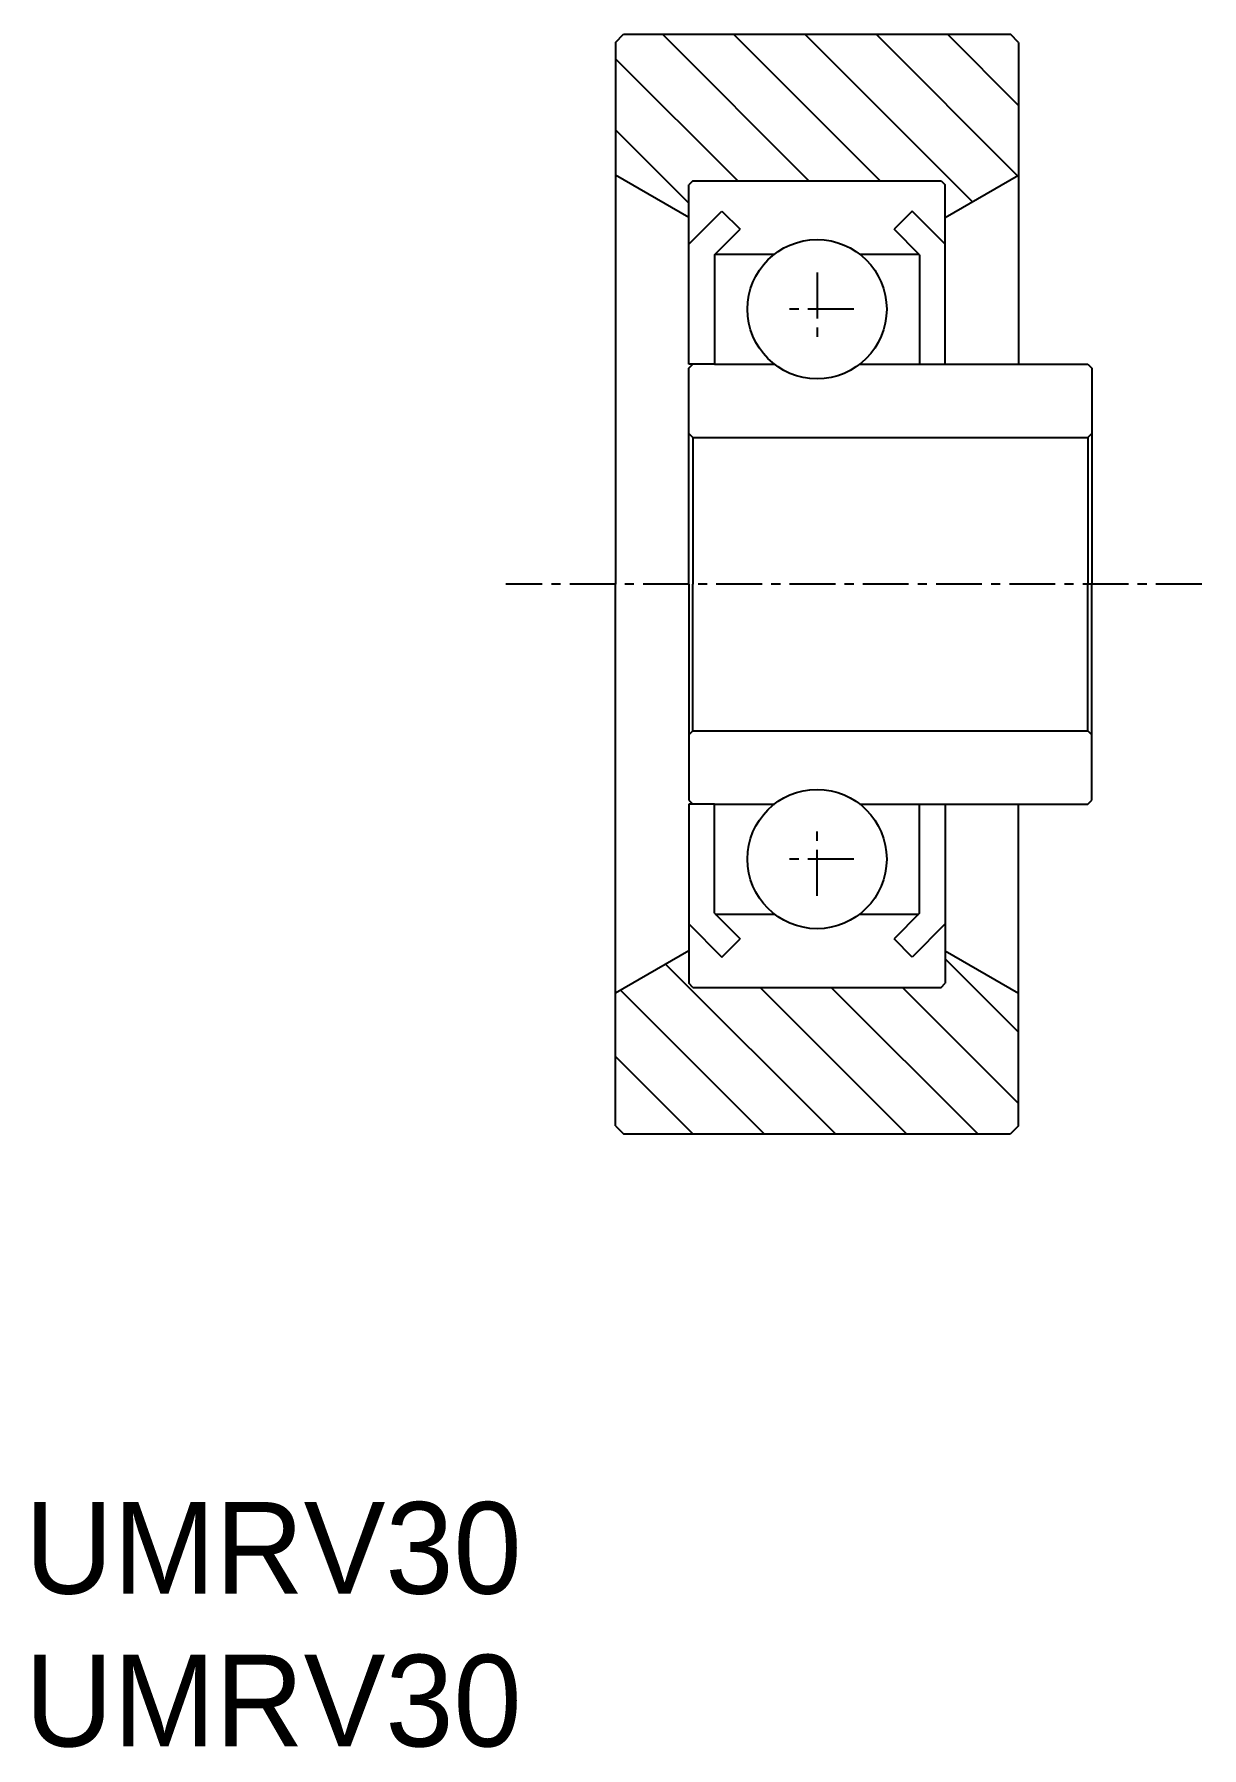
# Model space of a CAD drawing. Extents: x -33.2 to -1.4, y 2.1 to 48.9.
import ezdxf

# ---------------------------------------------------------------- set-up
doc = ezdxf.new("R2010")
doc.units = 0
doc.linetypes.add('CENTER', pattern=[2, 1.25, -0.25, 0.25, -0.25])
doc.layers.get('0').update_dxf_attribs({"linetype": 'CONTINUOUS'})
doc.layers.add('CENTER', color=1, linetype='CENTER')

msp = doc.modelspace()

# ---------------------------------------------------------------- linework, layer by layer
at = {"color": 7, "linetype": 'CONTINUOUS'}
for p, q in [((-17.351, 48.67), (-17.131, 48.89)), ((-17.351, 48.67), (-17.351, 33.89)), ((-17.131, 48.89), (-6.571, 48.89)), ((-6.351, 48.67), (-6.571, 48.89)), ((-6.351, 48.67), (-6.351, 39.89)), ((-15.351, 43.89), (-17.351, 45.045)), ((-15.241, 44.89), (-15.351, 44.78)), ((-15.241, 44.89), (-8.461, 44.89)), ((-8.461, 44.89), (-8.351, 44.78)), ((-8.351, 43.89), (-6.351, 45.045)), ((-15.351, 43.16), (-15.351, 44.78)), ((-8.351, 43.16), (-8.351, 44.78)), ((-15.351, 43.16), (-14.446, 44.065)), ((-14.446, 44.065), (-13.951, 43.57)), ((-9.256, 44.065), (-9.751, 43.57)), ((-8.351, 43.16), (-9.256, 44.065)), ((-14.651, 42.87), (-13.951, 43.57)), ((-9.051, 42.87), (-9.751, 43.57)), ((-15.351, 39.89), (-15.351, 43.16)), ((-8.351, 39.89), (-8.351, 43.16)), ((-14.651, 42.87), (-14.651, 39.89)), ((-14.631, 42.89), (-13.017, 42.89)), ((-10.684, 42.89), (-9.071, 42.89)), ((-9.051, 42.87), (-9.051, 39.89)), ((-14.651, 39.89), (-15.351, 39.89)), ((-15.351, 39.78), (-15.241, 39.89)), ((-15.351, 33.89), (-15.351, 39.78)), ((-14.651, 39.89), (-13.017, 39.89)), ((-10.684, 39.89), (-9.051, 39.89)), ((-9.051, 39.89), (-8.351, 39.89)), ((-8.351, 39.89), (-4.461, 39.89)), ((-4.461, 39.89), (-4.351, 39.78)), ((-4.351, 39.78), (-4.351, 37.89)), ((-15.241, 37.89), (-15.351, 38)), ((-15.241, 37.89), (-15.241, 33.89)), ((-15.241, 37.89), (-4.461, 37.89)), ((-4.461, 37.89), (-4.351, 38)), ((-4.461, 37.89), (-4.461, 33.89)), ((-4.351, 37.89), (-4.351, 33.89)), ((-17.351, 19.11), (-17.351, 33.89)), ((-15.351, 33.89), (-15.351, 28)), ((-15.241, 29.89), (-15.241, 33.89)), ((-4.461, 29.89), (-4.461, 33.89)), ((-4.351, 29.89), (-4.351, 33.89)), ((-15.241, 29.89), (-15.351, 29.78)), ((-15.241, 29.89), (-4.461, 29.89)), ((-4.461, 29.89), (-4.351, 29.78)), ((-4.351, 28), (-4.351, 29.89)), ((-15.351, 28), (-15.241, 27.89)), ((-15.351, 27.89), (-15.351, 24.621)), ((-14.651, 27.89), (-15.351, 27.89)), ((-14.651, 24.91), (-14.651, 27.89)), ((-14.651, 27.89), (-13.017, 27.89)), ((-10.684, 27.89), (-9.051, 27.89)), ((-9.051, 24.91), (-9.051, 27.89)), ((-9.051, 27.89), (-8.351, 27.89)), ((-8.351, 27.89), (-8.351, 24.621)), ((-8.351, 27.89), (-4.461, 27.89)), ((-6.351, 19.11), (-6.351, 27.89)), ((-4.461, 27.89), (-4.351, 28)), ((-14.651, 24.91), (-13.951, 24.21)), ((-14.631, 24.89), (-13.017, 24.89)), ((-10.684, 24.89), (-9.071, 24.89)), ((-9.051, 24.91), (-9.751, 24.21)), ((-15.351, 24.621), (-14.446, 23.716)), ((-15.351, 24.621), (-15.351, 23)), ((-8.351, 24.621), (-9.256, 23.716)), ((-8.351, 24.621), (-8.351, 23)), ((-15.351, 23.89), (-17.351, 22.736)), ((-14.446, 23.716), (-13.951, 24.21)), ((-9.256, 23.716), (-9.751, 24.21)), ((-8.351, 23.89), (-6.351, 22.736)), ((-15.241, 22.89), (-15.351, 23)), ((-8.461, 22.89), (-8.351, 23)), ((-15.241, 22.89), (-8.461, 22.89)), ((-17.351, 19.11), (-17.131, 18.89)), ((-17.131, 18.89), (-6.571, 18.89)), ((-6.351, 19.11), (-6.571, 18.89))]:
    msp.add_line(p, q, dxfattribs=at)
at = {"color": 3, "linetype": 'CONTINUOUS'}
for p, q in [((-12.073, 44.89), (-16.073, 48.89)), ((-10.129, 44.89), (-14.129, 48.89)), ((-7.611, 44.317), (-12.184, 48.89)), ((-6.378, 45.029), (-10.24, 48.89)), ((-6.351, 46.946), (-8.295, 48.89)), ((-14.018, 44.89), (-17.351, 48.223)), ((-15.351, 44.279), (-17.351, 46.279)), ((-11.352, 18.89), (-15.986, 23.524)), ((-6.351, 21.667), (-8.351, 23.667)), ((-13.297, 18.89), (-17.218, 22.812)), ((-9.408, 18.89), (-13.408, 22.89)), ((-7.463, 18.89), (-11.463, 22.89)), ((-6.351, 19.722), (-9.519, 22.89)), ((-15.241, 18.89), (-17.351, 21))]:
    msp.add_line(p, q, dxfattribs=at)
at = {"color": 7, "linetype": 'CONTINUOUS'}
for centre in [(-11.851, 41.39), (-11.851, 26.39)]:
    msp.add_circle(centre, 1.9, dxfattribs=at)
at = {"layer": 'CENTER', "color": 1, "linetype": 'CENTER'}
for p, q in [((-11.851, 42.39), (-11.851, 40.39)), ((-10.851, 41.39), (-12.851, 41.39)), ((-1.351, 33.89), (-20.351, 33.89)), ((-11.851, 25.39), (-11.851, 27.39)), ((-10.851, 26.39), (-12.851, 26.39))]:
    msp.add_line(p, q, dxfattribs=at)

# ---------------------------------------------------------------- texts
at = {"color": 7, "linetype": 'CONTINUOUS'}
for p in [(-33.477, 6.349), (-33.477, 2.182)]:
    msp.add_text('UMRV30', height=2.5, dxfattribs=at).set_placement(p)

doc.saveas('drawing.dxf')
